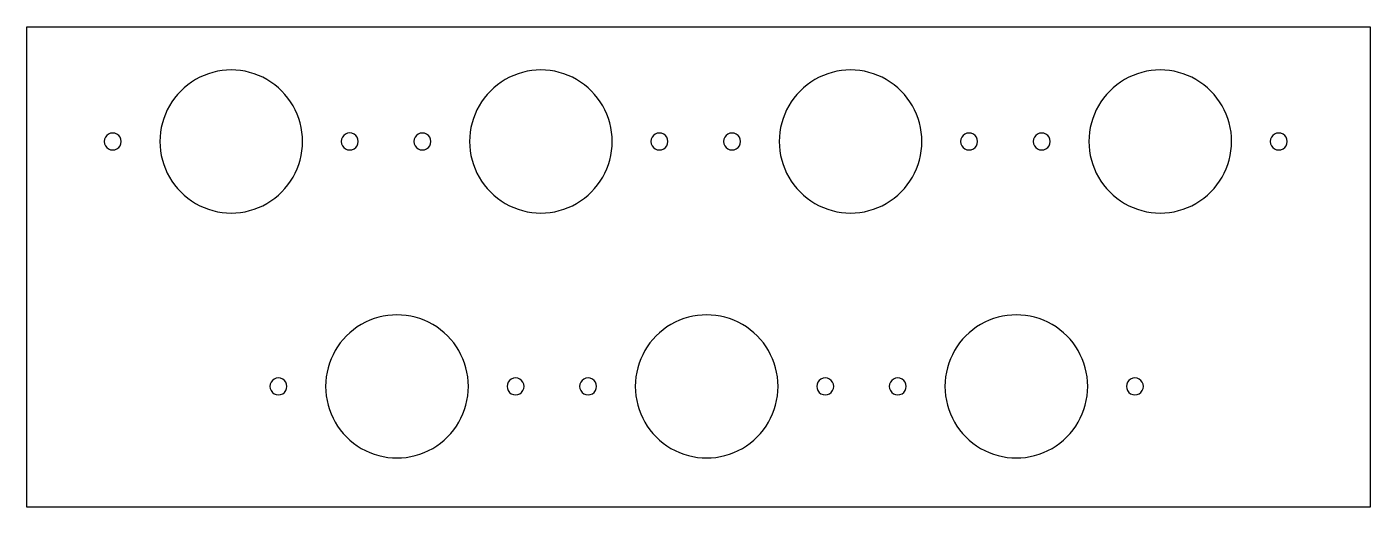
# Model space of a CAD drawing. Extents: x 1483 to 1763, y 1024 to 1124.
import ezdxf

# ---------------------------------------------------------------- set-up
doc = ezdxf.new("R2010")
doc.units = 0
doc.layers.get('0').update_dxf_attribs({"linetype": 'CONTINUOUS'})

msp = doc.modelspace()

# ---------------------------------------------------------------- linework, layer by layer
at = {"color": 7}
for p, q in [((1482.945696, 1124.119754), (1762.945689, 1124.119754)), ((1482.945696, 1024.119715), (1482.945696, 1124.119754)), ((1762.945689, 1124.119754), (1762.945689, 1024.119715)), ((1762.945689, 1024.119715), (1482.945696, 1024.119715))]:
    msp.add_line(p, q, dxfattribs=at)
for points in [[(1532.98624, 1113.15317), (1528.383389, 1115.813741), (1522.712442, 1115.813741), (1518.109566, 1113.15317)], [(1597.536741, 1113.155578), (1592.933441, 1115.81681), (1587.261674, 1115.81681), (1582.658374, 1113.155578)], [(1662.08637, 1113.155578), (1657.483096, 1115.81681), (1651.811303, 1115.81681), (1647.208029, 1113.155578)], [(1726.636872, 1113.158012), (1722.033148, 1115.819905), (1716.360534, 1115.819905), (1711.756837, 1113.158012)], [(1518.109566, 1113.15317), (1513.506715, 1110.492573), (1510.671229, 1105.575609), (1510.671229, 1100.254442)], [(1540.424577, 1100.254442), (1540.424577, 1105.575609), (1537.589117, 1110.492573), (1532.98624, 1113.15317)], [(1582.658374, 1113.155578), (1578.0551, 1110.494346), (1575.219852, 1105.576297), (1575.220884, 1100.254442)], [(1604.974232, 1100.254442), (1604.974232, 1105.576297), (1602.140015, 1110.494346), (1597.536741, 1113.155578)], [(1647.208029, 1113.155578), (1642.604729, 1110.494346), (1639.76948, 1105.576297), (1639.770539, 1100.254442)], [(1669.523887, 1100.254442), (1669.523887, 1105.576297), (1666.68967, 1110.494346), (1662.08637, 1113.155578)], [(1711.756837, 1113.158012), (1707.153114, 1110.496145), (1704.318103, 1105.576985), (1704.320167, 1100.254442)], [(1734.073515, 1100.254442), (1734.076161, 1105.576985), (1731.240569, 1110.496145), (1726.636872, 1113.158012)], [(1499.954519, 1101.786141), (1499.408181, 1101.470123), (1499.071895, 1100.886134), (1499.072477, 1100.254442)], [(1501.72048, 1101.786141), (1501.174142, 1102.102159), (1500.500857, 1102.102159), (1499.954519, 1101.786141)], [(1502.602522, 1100.254442), (1502.602522, 1100.886134), (1502.266818, 1101.470123), (1501.72048, 1101.786141)], [(1549.375008, 1101.787093), (1548.828511, 1101.47081), (1548.492305, 1100.886425), (1548.493284, 1100.254442)], [(1551.141631, 1101.787093), (1550.595134, 1102.103376), (1549.921531, 1102.103376), (1549.375008, 1101.787093)], [(1552.023355, 1100.254442), (1552.023355, 1100.886425), (1551.688154, 1101.47081), (1551.141631, 1101.787093)], [(1564.504624, 1101.784791), (1563.958524, 1101.469117), (1563.622106, 1100.885764), (1563.622106, 1100.254442)], [(1566.269659, 1101.784791), (1565.723559, 1102.100439), (1565.050724, 1102.100439), (1564.504624, 1101.784791)], [(1567.152177, 1100.254442), (1567.152177, 1100.885764), (1566.815759, 1101.469117), (1566.269659, 1101.784791)], [(1613.925033, 1101.786009), (1613.378721, 1101.470017), (1613.04241, 1100.886108), (1613.042939, 1100.254442)], [(1615.690915, 1101.786009), (1615.144577, 1102.101974), (1614.471345, 1102.101974), (1613.925033, 1101.786009)], [(1616.57301, 1100.254442), (1616.57301, 1100.886108), (1616.237227, 1101.470017), (1615.690915, 1101.786009)], [(1629.054279, 1101.784791), (1628.508179, 1101.469117), (1628.171761, 1100.885764), (1628.171761, 1100.254442)], [(1630.819314, 1101.784791), (1630.273214, 1102.100439), (1629.600379, 1102.100439), (1629.054279, 1101.784791)], [(1631.701832, 1100.254442), (1631.701832, 1100.885764), (1631.365414, 1101.469117), (1630.819314, 1101.784791)], [(1678.475085, 1101.784791), (1677.928985, 1101.469117), (1677.592594, 1100.885764), (1677.592594, 1100.254442)], [(1680.24012, 1101.784791), (1679.69402, 1102.100439), (1679.021211, 1102.100439), (1678.475085, 1101.784791)], [(1681.122638, 1100.254442), (1681.122638, 1100.885764), (1680.78622, 1101.469117), (1680.24012, 1101.784791)], [(1693.603457, 1101.786141), (1693.057119, 1101.470123), (1692.720834, 1100.886134), (1692.721416, 1100.254442)], [(1695.369419, 1101.786141), (1694.823081, 1102.102159), (1694.149795, 1102.102159), (1693.603457, 1101.786141)], [(1696.25146, 1100.254442), (1696.25146, 1100.886134), (1695.915757, 1101.470123), (1695.369419, 1101.786141)], [(1743.02429, 1101.786141), (1742.477952, 1101.470123), (1742.14164, 1100.886134), (1742.142222, 1100.254442)], [(1744.790252, 1101.786141), (1744.243914, 1102.102159), (1743.570628, 1102.102159), (1743.02429, 1101.786141)], [(1745.672293, 1100.254442), (1745.672293, 1100.886134), (1745.33659, 1101.470123), (1744.790252, 1101.786141)], [(1499.072477, 1100.254442), (1499.072477, 1099.622722), (1499.408181, 1099.038734), (1499.954519, 1098.722716)], [(1499.954519, 1098.722716), (1500.500857, 1098.406697), (1501.174142, 1098.406697), (1501.72048, 1098.722716)], [(1501.72048, 1098.722716), (1502.266818, 1099.038734), (1502.603104, 1099.622722), (1502.602522, 1100.254442)], [(1510.671229, 1100.254442), (1510.671229, 1094.933247), (1513.506715, 1090.016284), (1518.109566, 1087.355687)], [(1532.98624, 1087.355687), (1537.589117, 1090.016284), (1540.424577, 1094.933247), (1540.424577, 1100.254442)], [(1548.493284, 1100.254442), (1548.493284, 1099.622458), (1548.828511, 1099.038046), (1549.375008, 1098.721763)], [(1549.375008, 1098.721763), (1549.921531, 1098.40548), (1550.595134, 1098.40548), (1551.141631, 1098.721763)], [(1551.141631, 1098.721763), (1551.688154, 1099.038046), (1552.024334, 1099.622458), (1552.023355, 1100.254442)], [(1563.622106, 1100.254442), (1563.622106, 1099.623093), (1563.958524, 1099.039739), (1564.504624, 1098.724065)], [(1564.504624, 1098.724065), (1565.050724, 1098.408417), (1565.723559, 1098.408417), (1566.269659, 1098.724065)], [(1566.269659, 1098.724065), (1566.815759, 1099.039739), (1567.152177, 1099.623093), (1567.152177, 1100.254442)], [(1575.220884, 1100.254442), (1575.220884, 1094.932559), (1578.0551, 1090.014511), (1582.658374, 1087.353279)], [(1597.536741, 1087.353279), (1602.140015, 1090.014511), (1604.975264, 1094.932559), (1604.974232, 1100.254442)], [(1613.042939, 1100.254442), (1613.042939, 1099.622749), (1613.378721, 1099.03884), (1613.925033, 1098.722848)], [(1613.925033, 1098.722848), (1614.471345, 1098.406883), (1615.144577, 1098.406883), (1615.690915, 1098.722848)], [(1615.690915, 1098.722848), (1616.237227, 1099.03884), (1616.573512, 1099.622749), (1616.57301, 1100.254442)], [(1628.171761, 1100.254442), (1628.171761, 1099.623093), (1628.508179, 1099.039739), (1629.054279, 1098.724065)], [(1629.054279, 1098.724065), (1629.600379, 1098.408417), (1630.273214, 1098.408417), (1630.819314, 1098.724065)], [(1630.819314, 1098.724065), (1631.365414, 1099.039739), (1631.701832, 1099.623093), (1631.701832, 1100.254442)], [(1639.770539, 1100.254442), (1639.770539, 1094.932559), (1642.604729, 1090.014511), (1647.208029, 1087.353279)], [(1662.08637, 1087.353279), (1666.68967, 1090.014511), (1669.524919, 1094.932559), (1669.523887, 1100.254442)], [(1677.592594, 1100.254442), (1677.592594, 1099.623093), (1677.928985, 1099.039739), (1678.475085, 1098.724065)], [(1678.475085, 1098.724065), (1679.021211, 1098.408417), (1679.69402, 1098.408417), (1680.24012, 1098.724065)], [(1680.24012, 1098.724065), (1680.78622, 1099.039739), (1681.122638, 1099.623093), (1681.122638, 1100.254442)], [(1692.721416, 1100.254442), (1692.721416, 1099.622722), (1693.057119, 1099.038734), (1693.603457, 1098.722716)], [(1693.603457, 1098.722716), (1694.149795, 1098.406697), (1694.823081, 1098.406697), (1695.369419, 1098.722716)], [(1695.369419, 1098.722716), (1695.915757, 1099.038734), (1696.252042, 1099.622722), (1696.25146, 1100.254442)], [(1704.320167, 1100.254442), (1704.317521, 1094.931872), (1707.153114, 1090.012738), (1711.756837, 1087.350845)], [(1726.636872, 1087.350845), (1731.240569, 1090.012738), (1734.075606, 1094.931872), (1734.073515, 1100.254442)], [(1742.142222, 1100.254442), (1742.142222, 1099.622722), (1742.477952, 1099.038734), (1743.02429, 1098.722716)], [(1743.02429, 1098.722716), (1743.570628, 1098.406697), (1744.243914, 1098.406697), (1744.790252, 1098.722716)], [(1744.790252, 1098.722716), (1745.33659, 1099.038734), (1745.672875, 1099.622722), (1745.672293, 1100.254442)], [(1518.109566, 1087.355687), (1522.712442, 1084.695116), (1528.383389, 1084.695116), (1532.98624, 1087.355687)], [(1582.658374, 1087.353279), (1587.261674, 1084.692047), (1592.933441, 1084.692047), (1597.536741, 1087.353279)], [(1647.208029, 1087.353279), (1651.811303, 1084.692047), (1657.483096, 1084.692047), (1662.08637, 1087.353279)], [(1711.756837, 1087.350845), (1716.360534, 1084.688951), (1722.033148, 1084.688951), (1726.636872, 1087.350845)], [(1567.536741, 1062.155578), (1562.933441, 1064.81681), (1557.261674, 1064.81681), (1552.658374, 1062.155578)], [(1632.08637, 1062.155578), (1627.483096, 1064.81681), (1621.811303, 1064.81681), (1617.208029, 1062.155578)], [(1696.636872, 1062.158012), (1692.033148, 1064.819905), (1686.360534, 1064.819905), (1681.756837, 1062.158012)], [(1552.658374, 1062.155578), (1548.0551, 1059.494346), (1545.219852, 1054.576297), (1545.220884, 1049.254442)], [(1574.974232, 1049.254442), (1574.974232, 1054.576297), (1572.140015, 1059.494346), (1567.536741, 1062.155578)], [(1617.208029, 1062.155578), (1612.604729, 1059.494346), (1609.76948, 1054.576297), (1609.770539, 1049.254442)], [(1639.523887, 1049.254442), (1639.523887, 1054.576297), (1636.68967, 1059.494346), (1632.08637, 1062.155578)], [(1681.756837, 1062.158012), (1677.153114, 1059.496145), (1674.318103, 1054.576985), (1674.320167, 1049.254442)], [(1704.073515, 1049.254442), (1704.076161, 1054.576985), (1701.240569, 1059.496145), (1696.636872, 1062.158012)], [(1534.504624, 1050.784791), (1533.958524, 1050.469117), (1533.622106, 1049.885764), (1533.622106, 1049.254442)], [(1536.269659, 1050.784791), (1535.723559, 1051.100439), (1535.050724, 1051.100439), (1534.504624, 1050.784791)], [(1537.152177, 1049.254442), (1537.152177, 1049.885764), (1536.815759, 1050.469117), (1536.269659, 1050.784791)], [(1583.925033, 1050.786009), (1583.378721, 1050.470017), (1583.04241, 1049.886108), (1583.042939, 1049.254442)], [(1585.690915, 1050.786009), (1585.144577, 1051.101974), (1584.471345, 1051.101974), (1583.925033, 1050.786009)], [(1586.57301, 1049.254442), (1586.57301, 1049.886108), (1586.237227, 1050.470017), (1585.690915, 1050.786009)], [(1599.054279, 1050.784791), (1598.508179, 1050.469117), (1598.171761, 1049.885764), (1598.171761, 1049.254442)], [(1600.819314, 1050.784791), (1600.273214, 1051.100439), (1599.600379, 1051.100439), (1599.054279, 1050.784791)], [(1601.701832, 1049.254442), (1601.701832, 1049.885764), (1601.365414, 1050.469117), (1600.819314, 1050.784791)], [(1648.475085, 1050.784791), (1647.928985, 1050.469117), (1647.592594, 1049.885764), (1647.592594, 1049.254442)], [(1650.24012, 1050.784791), (1649.69402, 1051.100439), (1649.021211, 1051.100439), (1648.475085, 1050.784791)], [(1651.122638, 1049.254442), (1651.122638, 1049.885764), (1650.78622, 1050.469117), (1650.24012, 1050.784791)], [(1663.603457, 1050.786141), (1663.057119, 1050.470123), (1662.720834, 1049.886134), (1662.721416, 1049.254442)], [(1665.369419, 1050.786141), (1664.823081, 1051.102159), (1664.149795, 1051.102159), (1663.603457, 1050.786141)], [(1666.25146, 1049.254442), (1666.25146, 1049.886134), (1665.915757, 1050.470123), (1665.369419, 1050.786141)], [(1713.02429, 1050.786141), (1712.477952, 1050.470123), (1712.14164, 1049.886134), (1712.142222, 1049.254442)], [(1714.790252, 1050.786141), (1714.243914, 1051.102159), (1713.570628, 1051.102159), (1713.02429, 1050.786141)], [(1715.672293, 1049.254442), (1715.672293, 1049.886134), (1715.33659, 1050.470123), (1714.790252, 1050.786141)], [(1533.622106, 1049.254442), (1533.622106, 1048.623093), (1533.958524, 1048.039739), (1534.504624, 1047.724065)], [(1534.504624, 1047.724065), (1535.050724, 1047.408417), (1535.723559, 1047.408417), (1536.269659, 1047.724065)], [(1536.269659, 1047.724065), (1536.815759, 1048.039739), (1537.152177, 1048.623093), (1537.152177, 1049.254442)], [(1545.220884, 1049.254442), (1545.220884, 1043.932559), (1548.0551, 1039.014511), (1552.658374, 1036.353279)], [(1567.536741, 1036.353279), (1572.140015, 1039.014511), (1574.975264, 1043.932559), (1574.974232, 1049.254442)], [(1583.042939, 1049.254442), (1583.042939, 1048.622749), (1583.378721, 1048.03884), (1583.925033, 1047.722848)], [(1583.925033, 1047.722848), (1584.471345, 1047.406883), (1585.144577, 1047.406883), (1585.690915, 1047.722848)], [(1585.690915, 1047.722848), (1586.237227, 1048.03884), (1586.573512, 1048.622749), (1586.57301, 1049.254442)], [(1598.171761, 1049.254442), (1598.171761, 1048.623093), (1598.508179, 1048.039739), (1599.054279, 1047.724065)], [(1599.054279, 1047.724065), (1599.600379, 1047.408417), (1600.273214, 1047.408417), (1600.819314, 1047.724065)], [(1600.819314, 1047.724065), (1601.365414, 1048.039739), (1601.701832, 1048.623093), (1601.701832, 1049.254442)], [(1609.770539, 1049.254442), (1609.770539, 1043.932559), (1612.604729, 1039.014511), (1617.208029, 1036.353279)], [(1632.08637, 1036.353279), (1636.68967, 1039.014511), (1639.524919, 1043.932559), (1639.523887, 1049.254442)], [(1647.592594, 1049.254442), (1647.592594, 1048.623093), (1647.928985, 1048.039739), (1648.475085, 1047.724065)], [(1648.475085, 1047.724065), (1649.021211, 1047.408417), (1649.69402, 1047.408417), (1650.24012, 1047.724065)], [(1650.24012, 1047.724065), (1650.78622, 1048.039739), (1651.122638, 1048.623093), (1651.122638, 1049.254442)], [(1662.721416, 1049.254442), (1662.721416, 1048.622722), (1663.057119, 1048.038734), (1663.603457, 1047.722716)], [(1663.603457, 1047.722716), (1664.149795, 1047.406697), (1664.823081, 1047.406697), (1665.369419, 1047.722716)], [(1665.369419, 1047.722716), (1665.915757, 1048.038734), (1666.252042, 1048.622722), (1666.25146, 1049.254442)], [(1674.320167, 1049.254442), (1674.317521, 1043.931872), (1677.153114, 1039.012738), (1681.756837, 1036.350845)], [(1696.636872, 1036.350845), (1701.240569, 1039.012738), (1704.075606, 1043.931872), (1704.073515, 1049.254442)], [(1712.142222, 1049.254442), (1712.142222, 1048.622722), (1712.477952, 1048.038734), (1713.02429, 1047.722716)], [(1713.02429, 1047.722716), (1713.570628, 1047.406697), (1714.243914, 1047.406697), (1714.790252, 1047.722716)], [(1714.790252, 1047.722716), (1715.33659, 1048.038734), (1715.672875, 1048.622722), (1715.672293, 1049.254442)], [(1552.658374, 1036.353279), (1557.261674, 1033.692047), (1562.933441, 1033.692047), (1567.536741, 1036.353279)], [(1617.208029, 1036.353279), (1621.811303, 1033.692047), (1627.483096, 1033.692047), (1632.08637, 1036.353279)], [(1681.756837, 1036.350845), (1686.360534, 1033.688951), (1692.033148, 1033.688951), (1696.636872, 1036.350845)]]:
    msp.add_open_spline(points, degree=3, dxfattribs=at)

doc.saveas('drawing.dxf')
